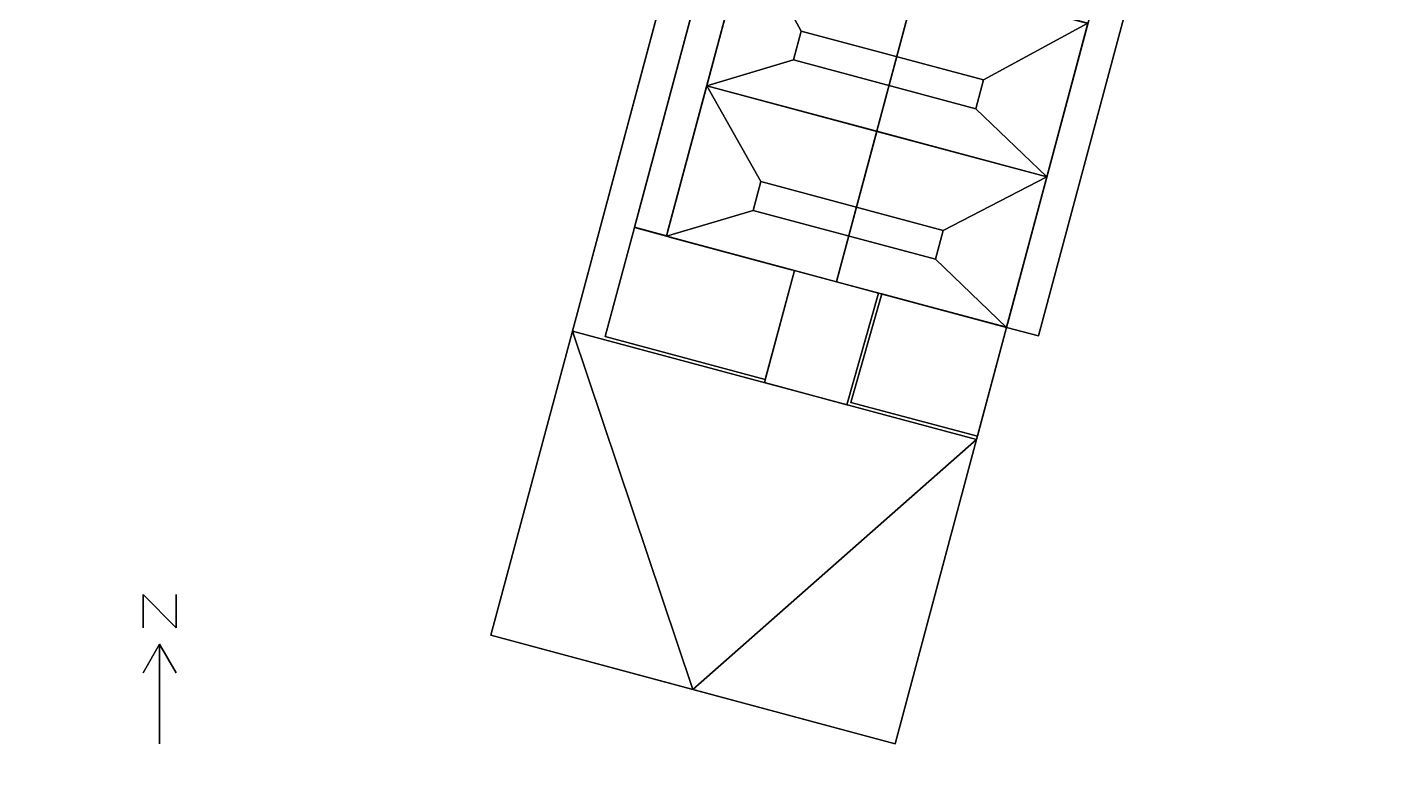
# Model space of a CAD drawing. Header units: metres. Extents: x -26 to 23.2, y -19.2 to 42.9.
# Drawn here: x -25.97 to 14.99, y -19.21 to 3.52 of the extents above; entities that cross this region are included whole.
import ezdxf

# ---------------------------------------------------------------- set-up
doc = ezdxf.new("R2010")
doc.units = ezdxf.units.M

msp = doc.modelspace()

# ---------------------------------------------------------------- linework, layer by layer
at = {"layer": '1', "color": 3}
for points in [[(-22.46553, -13.58952, 0.1), (-22.46553, -13.58952), (-22.46553, -14.58952), (-22.46553, -14.58952, 0.1)], [(-22.46553, -13.58952, 0.1), (-22.46553, -13.58952), (-21.46553, -14.58952), (-21.46553, -14.58952, 0.1)], [(-21.46553, -13.58952, 0.1), (-21.46553, -13.58952), (-21.46553, -14.58952), (-21.46553, -14.58952, 0.1)], [(-21.96553, -15.08952, 0.1), (-21.96553, -15.08952), (-22.46553, -15.95555), (-22.46553, -15.95555, 0.1)], [(-21.96553, -15.08952, 0.1), (-21.96553, -15.08952), (-21.96553, -18.08952), (-21.96553, -18.08952, 0.1)], [(-21.96553, -15.08952, 0.1), (-21.96553, -15.08952), (-21.46553, -15.95555), (-21.46553, -15.95555, 0.1)]]:
    msp.add_3dface(points, dxfattribs=at)
at = {"layer": 'Building Shading', "color": 195}
for points in [[(4.72159, 39.72916, 1.02), (-6.66903, -2.78124, 1.02), (-7.63496, -2.52242, 1.02), (3.75567, 39.98797, 1.02)], [(3.75567, 39.98797, 1.02), (-7.63496, -2.52242, 1.02), (-6.66903, -2.78124, 1.02), (4.72159, 39.72916, 1.02)], [(4.72396, 39.73887, 4.12), (-6.66667, -2.77152, 4.12), (-7.63259, -2.5127, 4.12), (3.75803, 39.99769, 4.12)], [(3.75803, 39.99769, 4.12), (-7.63259, -2.5127, 4.12), (-6.66667, -2.77152, 4.12), (4.72396, 39.73887, 4.12)], [(13.76258, 32.39942, -15), (2.69289, -8.91323, -15), (-9.50675, -5.64434, -15), (1.56294, 35.6683, -15)], [(1.56294, 35.6683, -15), (-9.50675, -5.64434, -15), (2.69289, -8.91323, -15), (13.76258, 32.39942, -15)], [(1.56294, 35.6683), (1.56294, 35.6683, -15), (-9.50675, -5.64434, -15), (-9.50675, -5.64434)], [(-9.50675, -5.64434), (-9.50675, -5.64434, -15), (1.56294, 35.6683, -15), (1.56294, 35.6683)], [(-2.38664, 20.92828), (-9.50675, -5.64434), (2.69289, -8.91323), (9.813, 17.65939)], [(9.813, 17.65939), (2.69289, -8.91323), (-9.50675, -5.64434), (-2.38664, 20.92828)], [(2.69289, -8.91323), (2.69289, -8.91323, -15), (9.813, 17.65939, -15), (9.813, 17.65939)], [(9.813, 17.65939), (9.813, 17.65939, -15), (2.69289, -8.91323, -15), (2.69289, -8.91323)], [(10.77893, 17.40057, 4.12), (4.56468, -5.79131, 4.12), (3.59876, -5.53249, 4.12), (9.813, 17.65939, 4.12)], [(9.813, 17.65939, 4.12), (3.59876, -5.53249, 4.12), (4.56468, -5.79131, 4.12), (10.77893, 17.40057, 4.12)], [(10.77893, 17.40057, 1.02), (4.56468, -5.79131, 1.02), (3.59876, -5.53249, 1.02), (9.813, 17.65939, 1.02)], [(9.813, 17.65939, 1.02), (3.59876, -5.53249, 1.02), (4.56468, -5.79131, 1.02), (10.77893, 17.40057, 1.02)], [(-2.80533, -3.81652, 1.02), (-3.68532, -7.10066, 1.02), (-8.51494, -5.80657, 1.02), (-7.63496, -2.52242, 1.02)], [(-7.63496, -2.52242, 1.02), (-8.51494, -5.80657, 1.02), (-3.68532, -7.10066, 1.02), (-2.80533, -3.81652, 1.02)], [(-0.26495, -4.49721), (-1.22457, -7.86309), (-3.71108, -7.19683), (-2.80533, -3.81652)], [(-2.80533, -3.81652), (-3.71108, -7.19683), (-1.22457, -7.86309), (-0.26495, -4.49721)], [(-2.80533, -3.81652, 4.12), (-3.71108, -7.19683, 4.12), (-1.22457, -7.86309, 4.12), (-0.26495, -4.49721, 4.12)], [(-0.26495, -4.49721, 4.12), (-1.22457, -7.86309, 4.12), (-3.71108, -7.19683, 4.12), (-2.80533, -3.81652, 4.12)], [(-2.80533, -3.81652, 4.12), (-2.80533, -3.81652), (-3.71108, -7.19683), (-3.71108, -7.19683, 4.12)], [(-3.71108, -7.19683, 4.12), (-3.71108, -7.19683), (-2.80533, -3.81652), (-2.80533, -3.81652, 4.12)], [(-0.26495, -4.49721, 4.12), (-0.26495, -4.49721), (-2.80533, -3.81652), (-2.80533, -3.81652, 4.12)], [(-2.80533, -3.81652, 4.12), (-2.80533, -3.81652), (-0.26495, -4.49721), (-0.26495, -4.49721, 4.12)], [(-1.22457, -7.86309, 4.12), (-1.22457, -7.86309), (-0.26495, -4.49721), (-0.26495, -4.49721, 4.12)], [(-0.26495, -4.49721, 4.12), (-0.26495, -4.49721), (-1.22457, -7.86309), (-1.22457, -7.86309, 4.12)], [(3.59876, -5.53249, 1.02), (2.71877, -8.81664, 1.02), (-1.1021, -7.79239, 1.02), (-0.16989, -4.52268, 1.02)], [(-0.16989, -4.52268, 1.02), (-1.1021, -7.79239, 1.02), (2.71877, -8.81664, 1.02), (3.59876, -5.53249, 1.02)], [(2.69289, -8.91323, -15), (0.23411, -18.08952, -15), (-11.96553, -14.82064, -15), (-9.50675, -5.64434, -15)], [(-9.50675, -5.64434, -15), (-11.96553, -14.82064, -15), (0.23411, -18.08952, -15), (2.69289, -8.91323, -15)], [(-9.50675, -5.64434, 1.5), (-9.50675, -5.64434, -15), (-11.96553, -14.82064, -15), (-11.96553, -14.82064, 1.5)], [(-11.96553, -14.82064, 1.5), (-11.96553, -14.82064, -15), (-9.50675, -5.64434, -15), (-9.50675, -5.64434, 1.5)], [(-5.86571, -16.45508, 5.62), (-9.50675, -5.64434, 1.5), (-11.96553, -14.82064, 1.5)], [(-11.96553, -14.82064, 1.5), (-9.50675, -5.64434, 1.5), (-5.86571, -16.45508, 5.62)], [(2.69289, -8.91323, 1.5), (2.69289, -8.91323, -15), (-9.50675, -5.64434, -15), (-9.50675, -5.64434, 1.5)], [(-9.50675, -5.64434, 1.5), (-9.50675, -5.64434, -15), (2.69289, -8.91323, -15), (2.69289, -8.91323, 1.5)], [(-5.86571, -16.45508, 5.62), (2.69289, -8.91323, 1.5), (-9.50675, -5.64434, 1.5)], [(-9.50675, -5.64434, 1.5), (2.69289, -8.91323, 1.5), (-5.86571, -16.45508, 5.62)], [(-9.50675, -5.64434), (-9.50675, -5.64434, -15), (2.69289, -8.91323, -15), (2.69289, -8.91323)], [(2.69289, -8.91323), (2.69289, -8.91323, -15), (-9.50675, -5.64434, -15), (-9.50675, -5.64434)], [(-3.71108, -7.19683, 4.12), (-3.71108, -7.19683), (-1.22457, -7.86309), (-1.22457, -7.86309, 4.12)], [(-1.22457, -7.86309, 4.12), (-1.22457, -7.86309), (-3.71108, -7.19683), (-3.71108, -7.19683, 4.12)], [(-5.86571, -16.45508, 5.62), (0.23411, -18.08952, 1.5), (2.69289, -8.91323, 1.5)], [(2.69289, -8.91323, 1.5), (0.23411, -18.08952, 1.5), (-5.86571, -16.45508, 5.62)], [(0.23411, -18.08952, 1.5), (0.23411, -18.08952, -15), (2.69289, -8.91323, -15), (2.69289, -8.91323, 1.5)], [(2.69289, -8.91323, 1.5), (2.69289, -8.91323, -15), (0.23411, -18.08952, -15), (0.23411, -18.08952, 1.5)], [(-11.96553, -14.82064, 1.5), (-11.96553, -14.82064, -15), (0.23411, -18.08952, -15)], [(-11.96553, -14.82064, 1.5), (0.23411, -18.08952, -15), (-5.86571, -16.45508, 5.62)], [(-5.86571, -16.45508, 5.62), (0.23411, -18.08952, -15), (-11.96553, -14.82064, -15)], [(-5.86571, -16.45508, 5.62), (-11.96553, -14.82064, -15), (-11.96553, -14.82064, 1.5)], [(0.23411, -18.08952, -15), (0.23411, -18.08952, 1.5), (-5.86571, -16.45508, 5.62)], [(-5.86571, -16.45508, 5.62), (0.23411, -18.08952, 1.5), (0.23411, -18.08952, -15)]]:
    msp.add_3dface(points, dxfattribs=at)
at = {"layer": 'ROOFS0', "color": 8}
for points in [[(-0.31869, 0.38299, 4.12), (-1.53514, -4.15686, 4.12), (-6.66903, -2.78124, 4.12), (-5.45258, 1.75861, 4.12)], [(4.81521, -0.99264, 4.12), (3.59876, -5.53249, 4.12), (-1.53514, -4.15686, 4.12), (-0.31869, 0.38299, 4.12)]]:
    msp.add_3dface(points, dxfattribs=at)
at = {"layer": 'ROOFS0', "color": 15}
for points in [[(-3.81538, -1.13368, 5.42), (-5.45258, 1.75861, 4.12), (-6.66903, -2.78124, 4.12), (-4.04832, -2.00301, 5.42)], [(1.6904, -2.60895, 5.42), (4.81521, -0.99264, 4.12), (-5.45258, 1.75861, 4.12), (-3.81538, -1.13368, 5.42)], [(-3.81538, -1.13368, 5.42), (-4.04832, -2.00301, 5.42), (1.45746, -3.47828, 5.42), (1.6904, -2.60895, 5.42)], [(1.45746, -3.47828, 5.42), (3.59876, -5.53249, 4.12), (4.81521, -0.99264, 4.12), (1.6904, -2.60895, 5.42)], [(-4.04832, -2.00301, 5.42), (-6.66903, -2.78124, 4.12), (3.59876, -5.53249, 4.12), (1.45746, -3.47828, 5.42)]]:
    msp.add_3dface(points, dxfattribs=at)
at = {"layer": 'ROOFS0', "color": 45}
for points in [[(-0.31947, 0.38009, 4.12), (-1.53436, -4.15397, 4.12), (-6.66536, -2.77912, 4.12), (-5.45046, 1.75494, 4.12)], [(4.81153, -0.99476, 4.12), (3.59664, -5.52881, 4.12), (-1.53436, -4.15397, 4.12), (-0.31947, 0.38009, 4.12)]]:
    msp.add_3dface(points, dxfattribs=at)
at = {"layer": 'ROOFS1', "color": 8}
for points in [[(0.92364, 5.01943, 4.12), (-0.31869, 0.38299, 4.12), (-5.45258, 1.75861, 4.12), (-4.21025, 6.39505, 4.12)], [(6.05754, 3.64381, 4.12), (4.81521, -0.99264, 4.12), (-0.31869, 0.38299, 4.12), (0.92364, 5.01943, 4.12)]]:
    msp.add_3dface(points, dxfattribs=at)
at = {"layer": 'ROOFS1', "color": 15}
for points in [[(-2.59893, 3.40617, 5.42), (-4.21025, 6.39505, 4.12), (-5.45258, 1.75861, 4.12), (-2.83187, 2.53684, 5.42)], [(2.90685, 1.9309, 5.42), (6.05754, 3.64381, 4.12), (-4.21025, 6.39505, 4.12), (-2.59893, 3.40617, 5.42)], [(-2.59893, 3.40617, 5.42), (-2.83187, 2.53684, 5.42), (2.67391, 1.06157, 5.42), (2.90685, 1.9309, 5.42)], [(2.67391, 1.06157, 5.42), (4.81521, -0.99264, 4.12), (6.05754, 3.64381, 4.12), (2.90685, 1.9309, 5.42)], [(-2.83187, 2.53684, 5.42), (-5.45258, 1.75861, 4.12), (4.81521, -0.99264, 4.12), (2.67391, 1.06157, 5.42)]]:
    msp.add_3dface(points, dxfattribs=at)
at = {"layer": 'ROOFS1', "color": 45}
msp.add_3dface([(6.05495, 3.63415, 4.12), (4.81521, -0.99264, 4.12), (-0.31869, 0.38299, 4.12), (0.92105, 5.00977, 4.12)], dxfattribs=at)
at = {"layer": 'SEOFF', "color": 43}
for points in [[(-1.53514, -4.15686, 1.12), (-1.53514, -4.15686, 4.12), (4.67911, 19.03502, 4.12), (4.67911, 19.03502, 1.12)], [(3.59876, -5.53249, 3.92), (3.59876, -5.53249, 1.52), (9.813, 17.65939, 1.52), (9.813, 17.65939, 3.92)], [(3.59876, -5.53249, 4.12), (3.59876, -5.53249, 3.92), (9.813, 17.65939, 3.92), (9.813, 17.65939, 4.12)], [(3.59876, -5.53249, 1.52), (3.59876, -5.53249, 1.12), (9.813, 17.65939, 1.12), (9.813, 17.65939, 1.52)], [(-1.53514, -4.15686, 4.12), (-1.53514, -4.15686, 1.12), (-0.26495, -4.49721, 1.12), (-0.26495, -4.49721, 4.12)], [(-0.26495, -4.49721, 3.92), (-0.26495, -4.49721, 1.52), (3.59876, -5.53249, 1.52), (3.59876, -5.53249, 3.92)], [(-0.26495, -4.49721, 4.12), (-0.26495, -4.49721, 3.92), (3.59876, -5.53249, 3.92), (3.59876, -5.53249, 4.12)], [(-0.26495, -4.49721, 1.52), (-0.26495, -4.49721, 1.12), (3.59876, -5.53249, 1.12), (3.59876, -5.53249, 1.52)]]:
    msp.add_3dface(points, dxfattribs=at)
at = {"layer": 'SEOFF', "color": 8}
msp.add_3dface([(9.813, 17.65939, 1.12), (3.59876, -5.53249, 1.12), (-1.53514, -4.15686, 1.12), (4.67911, 19.03502, 1.12)], dxfattribs=at)
at = {"layer": 'SEOFF', "color": 45}
for points in [[(-1.53255, -4.1472, 1.12), (-1.53255, -4.1472, 4.12), (4.67911, 19.03502, 4.12), (4.67911, 19.03502, 1.12)], [(0.92105, 5.00977, 4.12), (-0.31869, 0.38299, 4.12), (4.81521, -0.99264, 4.12), (6.05495, 3.63415, 4.12)], [(-0.31947, 0.38009, 4.12), (-1.53436, -4.15397, 4.12), (3.59664, -5.52881, 4.12), (4.81153, -0.99476, 4.12)]]:
    msp.add_3dface(points, dxfattribs=at)
at = {"layer": 'SEOFF', "color": 143}
for points in [[(3.62464, -5.43589, 2.738), (3.62464, -5.43589, 2.272), (9.78712, 17.5628, 2.272), (9.78712, 17.5628, 2.738)], [(3.62464, -5.43589, 3.868), (3.62464, -5.43589, 2.842), (9.78712, 17.5628, 2.842), (9.78712, 17.5628, 3.868)], [(-0.16835, -4.52309, 3.868), (-0.16835, -4.52309, 2.272), (3.50216, -5.5066, 2.272), (3.50216, -5.5066, 3.868)]]:
    msp.add_3dface(points, dxfattribs=at)
at = {"layer": 'SEOFF', "color": 15}
for points in [[(0.92364, 5.01943, 4.12), (-0.31869, 0.38299, 4.12), (4.81521, -0.99264, 4.12), (6.05754, 3.64381, 4.12)], [(-0.31869, 0.38299, 4.12), (-1.53514, -4.15686, 4.12), (3.59876, -5.53249, 4.12), (4.81521, -0.99264, 4.12)]]:
    msp.add_3dface(points, dxfattribs=at)
at = {"layer": 'SWOFF', "color": 43}
for points in [[(-0.45479, 20.41064, 4.12), (-0.45479, 20.41064, 3.92), (-6.66903, -2.78124, 3.92), (-6.66903, -2.78124, 4.12)], [(-0.45479, 20.41064, 1.52), (-0.45479, 20.41064, 1.12), (-6.66903, -2.78124, 1.12), (-6.66903, -2.78124, 1.52)], [(-0.45479, 20.41064, 3.92), (-0.45479, 20.41064, 1.52), (-6.66903, -2.78124, 1.52), (-6.66903, -2.78124, 3.92)], [(4.67911, 19.03502, 1.12), (4.67911, 19.03502, 4.12), (-1.53514, -4.15686, 4.12), (-1.53514, -4.15686, 1.12)], [(-6.66903, -2.78124, 3.92), (-6.66903, -2.78124, 1.52), (-2.80533, -3.81652, 1.52), (-2.80533, -3.81652, 3.92)], [(-6.66903, -2.78124, 4.12), (-6.66903, -2.78124, 3.92), (-2.80533, -3.81652, 3.92), (-2.80533, -3.81652, 4.12)], [(-6.66903, -2.78124, 1.52), (-6.66903, -2.78124, 1.12), (-2.80533, -3.81652, 1.12), (-2.80533, -3.81652, 1.52)], [(-2.80533, -3.81652, 4.12), (-2.80533, -3.81652, 1.12), (-1.53514, -4.15686, 1.12), (-1.53514, -4.15686, 4.12)]]:
    msp.add_3dface(points, dxfattribs=at)
at = {"layer": 'SWOFF', "color": 8}
msp.add_3dface([(4.67911, 19.03502, 1.12), (-1.53514, -4.15686, 1.12), (-6.66903, -2.78124, 1.12), (-0.45479, 20.41064, 1.12)], dxfattribs=at)
at = {"layer": 'SWOFF', "color": 143}
for points in [[(-0.48067, 20.31405, 3.868), (-0.48067, 20.31405, 2.842), (-6.64315, -2.68465, 2.842), (-6.64315, -2.68465, 3.868)], [(-0.48067, 20.31405, 2.738), (-0.48067, 20.31405, 2.272), (-6.64315, -2.68465, 2.272), (-6.64315, -2.68465, 2.738)], [(-6.57244, -2.80712, 3.868), (-6.57244, -2.80712, 2.272), (-2.90192, -3.79063, 2.272), (-2.90192, -3.79063, 3.868)]]:
    msp.add_3dface(points, dxfattribs=at)
at = {"layer": 'SWOFF', "color": 45}
for points in [[(4.67911, 19.03502, 1.12), (4.67911, 19.03502, 4.12), (-1.53255, -4.1472, 4.12), (-1.53255, -4.1472, 1.12)], [(-5.45046, 1.75494, 4.12), (-6.66536, -2.77912, 4.12), (-1.53436, -4.15397, 4.12), (-0.31947, 0.38009, 4.12)]]:
    msp.add_3dface(points, dxfattribs=at)
at = {"layer": 'SWOFF', "color": 15}
for points in [[(-4.21025, 6.39505, 4.12), (-5.45258, 1.75861, 4.12), (-0.31869, 0.38299, 4.12), (0.92364, 5.01943, 4.12)], [(-5.45258, 1.75861, 4.12), (-6.66903, -2.78124, 4.12), (-1.53514, -4.15686, 4.12), (-0.31869, 0.38299, 4.12)]]:
    msp.add_3dface(points, dxfattribs=at)
at = {"layer": 'UNDERFLOOR_VOID_SPACE', "color": 43}
for points in [[(4.72159, 39.72916, 1.12), (4.72159, 39.72916), (-6.66903, -2.78124), (-6.66903, -2.78124, 1.12)], [(3.59876, -5.53249, 1.12), (3.59876, -5.53249), (9.813, 17.65939), (9.813, 17.65939, 1.12)], [(-6.66903, -2.78124, 1.12), (-6.66903, -2.78124), (-2.80533, -3.81652), (-2.80533, -3.81652, 1.12)], [(-2.80533, -3.81652, 1.12), (-2.80533, -3.81652), (-0.26495, -4.49721), (-0.26495, -4.49721, 1.12)], [(-0.26495, -4.49721, 1.12), (-0.26495, -4.49721), (3.59876, -5.53249), (3.59876, -5.53249, 1.12)]]:
    msp.add_3dface(points, dxfattribs=at)
at = {"layer": 'UNDERFLOOR_VOID_SPACE', "color": 8}
msp.add_3dface([(14.98938, 36.97791), (3.59876, -5.53249), (-6.66903, -2.78124), (4.72159, 39.72916)], dxfattribs=at)
at = {"layer": 'UNDERFLOOR_VOID_SPACE', "color": 45}
for points in [[(4.72082, 39.72626, 0.347), (4.72082, 39.72626, 0.003), (-6.66826, -2.77834, 0.003), (-6.66826, -2.77834, 0.347)], [(3.59953, -5.52959, 0.347), (3.59953, -5.52959, 0.003), (9.81223, 17.65649, 0.003), (9.81223, 17.65649, 0.347)]]:
    msp.add_3dface(points, dxfattribs=at)
at = {"layer": 'UNDERFLOOR_VOID_SPACE', "color": 15}
for points in [[(-0.45479, 20.41064, 1.12), (-6.66903, -2.78124, 1.12), (-1.53514, -4.15686, 1.12), (4.67911, 19.03502, 1.12)], [(4.67911, 19.03502, 1.12), (-1.53514, -4.15686, 1.12), (3.59876, -5.53249, 1.12), (9.813, 17.65939, 1.12)]]:
    msp.add_3dface(points, dxfattribs=at)

doc.saveas('drawing.dxf')
